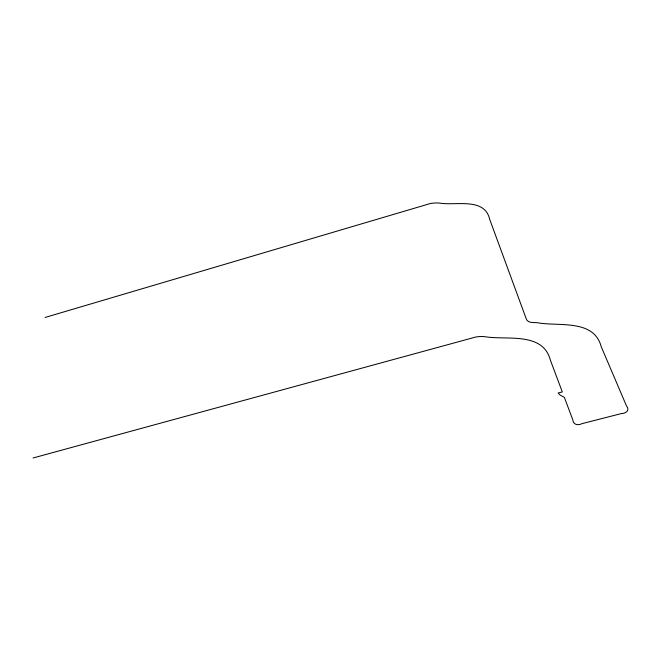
<?xml version="1.0" encoding="UTF-8"?>
<svg xmlns="http://www.w3.org/2000/svg" width="661" height="661" viewBox="0 0 661 661"><rect width="100%" height="100%" fill="white"/><g stroke="black" fill="none" stroke-linecap="round" stroke-linejoin="round"><path stroke-width="0.99" d="M45.105 317.454L426.824 204.563C430.898 202.993 435.252 202.77 439.557 203.084C455.594 205.959 484.653 196.961 489.718 219.402L525.966 318.081C527.123 323.295 533.08 322.419 537.079 322.667C558.438 326.782 593.776 318.569 601.229 346.711L626.504 405.937C630.14 410.25 626.132 413.538 621.58 413.522L582.151 423.61C578.193 425.643 573.153 424.998 572.757 419.735L564.362 397.377L559.974 394.964L558.107 393.022L562.313 391.923L550.423 360.262C542.879 331.343 506.764 340.423 484.984 336.705C480.58 336.209 476.151 336.598 471.954 338.068L33.05 457.99"/></g></svg>
